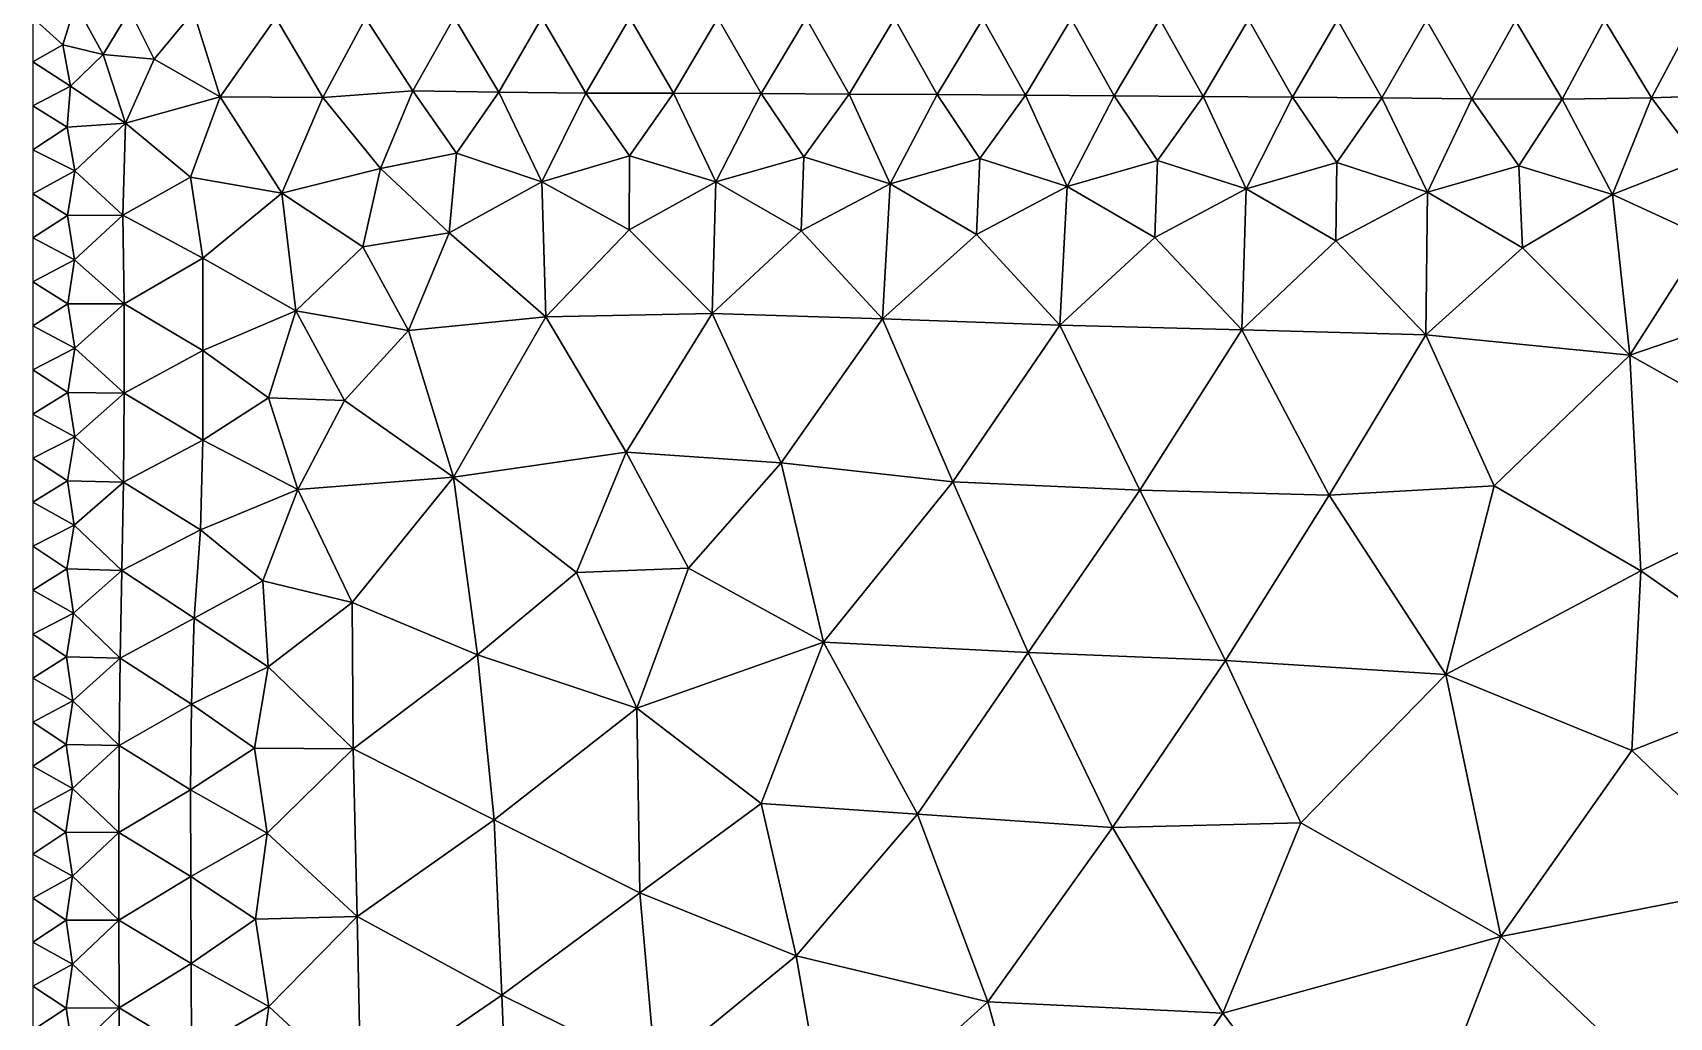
# Model space of a CAD drawing. Header units: metres. Extents: x 0 to 72, y -280 to 0.
# Drawn here: x 0.02 to 7.51, y -12.48 to -7.97 of the extents above; entities that cross this region are included whole.
import ezdxf

# ---------------------------------------------------------------- set-up
doc = ezdxf.new("R2010")
doc.units = ezdxf.units.M

msp = doc.modelspace()

# ---------------------------------------------------------------- linework, layer by layer
at = {"layer": 'layer', "color": 0}
for points in [[(0.215601, -7.84114), (0.02, -7.90323), (0.158084, -8.02723)], [(0.215601, -7.84114), (0.158084, -8.02723), (0.341783, -8.07166)], [(0.215601, -7.84114), (0.341783, -8.07166), (0.464379, -7.87045)], [(0.02, -7.90323), (0.02, -8.10484), (0.158084, -8.02723)], [(0.464379, -7.87045), (0.341783, -8.07166), (0.576197, -8.09224)], [(0.755214, -7.87561), (0.464379, -7.87045), (0.576197, -8.09224)], [(0.878373, -8.26439), (0.755214, -7.87561), (0.576197, -8.09224)], [(1.1328, -7.9039), (0.755214, -7.87561), (0.878373, -8.26439)], [(1.34698, -8.26764), (1.1328, -7.9039), (0.878373, -8.26439)], [(1.5435, -7.90483), (1.1328, -7.9039), (1.34698, -8.26764)], [(1.75987, -8.23818), (1.5435, -7.90483), (1.34698, -8.26764)], [(1.94849, -7.90155), (1.5435, -7.90483), (1.75987, -8.23818)], [(2.15305, -8.24378), (1.94849, -7.90155), (1.75987, -8.23818)], [(2.35032, -7.90266), (1.94849, -7.90155), (2.15305, -8.24378)], [(2.55171, -8.24759), (2.35032, -7.90266), (2.15305, -8.24378)], [(2.75284, -7.90383), (2.35032, -7.90266), (2.55171, -8.24759)], [(2.95241, -8.2488), (2.75284, -7.90383), (2.55171, -8.24759)], [(3.15602, -7.90458), (2.75284, -7.90383), (2.95241, -8.2488)], [(3.35409, -8.25013), (3.15602, -7.90458), (2.95241, -8.2488)], [(3.55955, -7.90538), (3.15602, -7.90458), (3.35409, -8.25013)], [(3.75606, -8.25232), (3.55955, -7.90538), (3.35409, -8.25013)], [(3.96347, -7.90634), (3.55955, -7.90538), (3.75606, -8.25232)], [(4.15948, -8.25463), (3.96347, -7.90634), (3.75606, -8.25232)], [(4.36793, -7.90743), (3.96347, -7.90634), (4.15948, -8.25463)], [(4.56416, -8.25751), (4.36793, -7.90743), (4.15948, -8.25463)], [(4.7729, -7.90857), (4.36793, -7.90743), (4.56416, -8.25751)], [(4.96994, -8.26003), (4.7729, -7.90857), (4.56416, -8.25751)], [(5.17839, -7.90973), (4.7729, -7.90857), (4.96994, -8.26003)], [(5.37711, -8.26294), (5.17839, -7.90973), (4.96994, -8.26003)], [(5.58439, -7.91105), (5.17839, -7.90973), (5.37711, -8.26294)], [(5.78511, -8.26605), (5.58439, -7.91105), (5.37711, -8.26294)], [(5.99102, -7.91265), (5.58439, -7.91105), (5.78511, -8.26605)], [(6.19522, -8.27016), (5.99102, -7.91265), (5.78511, -8.26605)], [(6.39842, -7.91442), (5.99102, -7.91265), (6.19522, -8.27016)], [(6.60678, -8.27411), (6.39842, -7.91442), (6.19522, -8.27016)], [(6.80641, -7.91561), (6.39842, -7.91442), (6.60678, -8.27411)], [(7.02, -8.27584), (6.80641, -7.91561), (6.60678, -8.27411)], [(7.21384, -7.91465), (6.80641, -7.91561), (7.02, -8.27584)], [(7.42878, -8.26955), (7.21384, -7.91465), (7.02, -8.27584)], [(7.61955, -7.91067), (7.21384, -7.91465), (7.42878, -8.26955)], [(7.83292, -8.2553), (7.61955, -7.91067), (7.42878, -8.26955)], [(0.158084, -8.02723), (0.02, -8.10484), (0.193577, -8.21651)], [(0.158084, -8.02723), (0.193577, -8.21651), (0.341783, -8.07166)], [(0.341783, -8.07166), (0.193577, -8.21651), (0.443968, -8.38599)], [(0.341783, -8.07166), (0.443968, -8.38599), (0.576197, -8.09224)], [(0.02, -8.10484), (0.02, -8.30645), (0.193577, -8.21651)], [(0.576197, -8.09224), (0.443968, -8.38599), (0.878373, -8.26439)], [(0.193577, -8.21651), (0.02, -8.30645), (0.177846, -8.4039)], [(0.193577, -8.21651), (0.177846, -8.4039), (0.443968, -8.38599)], [(1.75987, -8.23818), (1.34698, -8.26764), (1.61214, -8.59399)], [(1.95925, -8.52252), (1.75987, -8.23818), (1.61214, -8.59399)], [(2.15305, -8.24378), (1.75987, -8.23818), (1.95925, -8.52252)], [(0.02, -8.30645), (0.02, -8.50806), (0.177846, -8.4039)], [(0.443968, -8.38599), (0.741983, -8.63297), (0.878373, -8.26439)], [(0.878373, -8.26439), (0.741983, -8.63297), (1.16038, -8.70688)], [(1.34698, -8.26764), (0.878373, -8.26439), (1.16038, -8.70688)], [(1.61214, -8.59399), (1.34698, -8.26764), (1.16038, -8.70688)], [(2.35078, -8.65447), (2.15305, -8.24378), (1.95925, -8.52252)], [(2.55171, -8.24759), (2.15305, -8.24378), (2.35078, -8.65447)], [(2.7507, -8.53575), (2.55171, -8.24759), (2.35078, -8.65447)], [(2.95241, -8.2488), (2.55171, -8.24759), (2.7507, -8.53575)], [(3.14674, -8.65477), (2.95241, -8.2488), (2.7507, -8.53575)], [(3.35409, -8.25013), (2.95241, -8.2488), (3.14674, -8.65477)], [(3.54961, -8.53938), (3.35409, -8.25013), (3.14674, -8.65477)], [(3.75606, -8.25232), (3.35409, -8.25013), (3.54961, -8.53938)], [(3.94488, -8.66359), (3.75606, -8.25232), (3.54961, -8.53938)], [(4.15948, -8.25463), (3.75606, -8.25232), (3.94488, -8.66359)], [(4.35456, -8.54755), (4.15948, -8.25463), (3.94488, -8.66359)], [(4.56416, -8.25751), (4.15948, -8.25463), (4.35456, -8.54755)], [(4.75448, -8.67539), (4.56416, -8.25751), (4.35456, -8.54755)], [(4.96994, -8.26003), (4.56416, -8.25751), (4.75448, -8.67539)], [(5.16784, -8.55619), (4.96994, -8.26003), (4.75448, -8.67539)], [(5.37711, -8.26294), (4.96994, -8.26003), (5.16784, -8.55619)], [(5.5738, -8.68641), (5.37711, -8.26294), (5.16784, -8.55619)], [(5.78511, -8.26605), (5.37711, -8.26294), (5.5738, -8.68641)], [(5.98833, -8.56637), (5.78511, -8.26605), (5.5738, -8.68641)], [(6.19522, -8.27016), (5.78511, -8.26605), (5.98833, -8.56637)], [(6.40377, -8.70166), (6.19522, -8.27016), (5.98833, -8.56637)], [(6.60678, -8.27411), (6.19522, -8.27016), (6.40377, -8.70166)], [(6.82191, -8.58089), (6.60678, -8.27411), (6.40377, -8.70166)], [(7.02, -8.27584), (6.60678, -8.27411), (6.82191, -8.58089)], [(7.24959, -8.71202), (7.02, -8.27584), (6.82191, -8.58089)], [(7.42878, -8.26955), (7.02, -8.27584), (7.24959, -8.71202)], [(7.64519, -8.55723), (7.42878, -8.26955), (7.24959, -8.71202)], [(7.83292, -8.2553), (7.42878, -8.26955), (7.64519, -8.55723)], [(0.177846, -8.4039), (0.212028, -8.60383), (0.443968, -8.38599)], [(0.443968, -8.38599), (0.212028, -8.60383), (0.431707, -8.80784)], [(0.443968, -8.38599), (0.431707, -8.80784), (0.741983, -8.63297)], [(0.177846, -8.4039), (0.02, -8.50806), (0.212028, -8.60383)], [(0.02, -8.50806), (0.02, -8.70968), (0.212028, -8.60383)], [(1.95925, -8.52252), (1.61214, -8.59399), (1.92552, -8.8873)], [(2.35078, -8.65447), (1.95925, -8.52252), (1.92552, -8.8873)], [(2.7507, -8.53575), (2.35078, -8.65447), (2.74926, -8.87485)], [(3.14674, -8.65477), (2.7507, -8.53575), (2.74926, -8.87485)], [(0.212028, -8.60383), (0.02, -8.70968), (0.178949, -8.80852)], [(0.212028, -8.60383), (0.178949, -8.80852), (0.431707, -8.80784)], [(1.61214, -8.59399), (1.16038, -8.70688), (1.53065, -8.95173)], [(1.92552, -8.8873), (1.61214, -8.59399), (1.53065, -8.95173)], [(3.54961, -8.53938), (3.14674, -8.65477), (3.53761, -8.87933)], [(3.94488, -8.66359), (3.54961, -8.53938), (3.53761, -8.87933)], [(4.35456, -8.54755), (3.94488, -8.66359), (4.33924, -8.8949)], [(4.75448, -8.67539), (4.35456, -8.54755), (4.33924, -8.8949)], [(5.16784, -8.55619), (4.75448, -8.67539), (5.15625, -8.90998)], [(5.5738, -8.68641), (5.16784, -8.55619), (5.15625, -8.90998)], [(5.98833, -8.56637), (5.5738, -8.68641), (5.98367, -8.92515)], [(6.40377, -8.70166), (5.98833, -8.56637), (5.98367, -8.92515)], [(6.82191, -8.58089), (6.40377, -8.70166), (6.83862, -8.95648)], [(7.24959, -8.71202), (6.82191, -8.58089), (6.83862, -8.95648)], [(7.64519, -8.55723), (7.24959, -8.71202), (7.67408, -8.90812)], [(0.741983, -8.63297), (0.431707, -8.80784), (0.797996, -9.00412)], [(0.741983, -8.63297), (0.797996, -9.00412), (1.16038, -8.70688)], [(2.35078, -8.65447), (1.92552, -8.8873), (2.36796, -9.2727)], [(2.74926, -8.87485), (2.35078, -8.65447), (2.36796, -9.2727)], [(3.14674, -8.65477), (2.74926, -8.87485), (3.12885, -9.25719)], [(3.53761, -8.87933), (3.14674, -8.65477), (3.12885, -9.25719)], [(3.94488, -8.66359), (3.53761, -8.87933), (3.90905, -9.28187)], [(4.33924, -8.8949), (3.94488, -8.66359), (3.90905, -9.28187)], [(4.75448, -8.67539), (4.33924, -8.8949), (4.72091, -9.31114)], [(5.15625, -8.90998), (4.75448, -8.67539), (4.72091, -9.31114)], [(5.5738, -8.68641), (5.15625, -8.90998), (5.55403, -9.33244)], [(5.98367, -8.92515), (5.5738, -8.68641), (5.55403, -9.33244)], [(0.02, -8.70968), (0.02, -8.91129), (0.178949, -8.80852)], [(1.16038, -8.70688), (0.797996, -9.00412), (1.22342, -9.2447)], [(1.16038, -8.70688), (1.22342, -9.2447), (1.53065, -8.95173)], [(6.40377, -8.70166), (5.98367, -8.92515), (6.39558, -9.35512)], [(6.83862, -8.95648), (6.40377, -8.70166), (6.39558, -9.35512)], [(7.24959, -8.71202), (6.83862, -8.95648), (7.32938, -9.44763)], [(7.67408, -8.90812), (7.24959, -8.71202), (7.32938, -9.44763)], [(0.178949, -8.80852), (0.02, -8.91129), (0.211475, -9.01119)], [(0.178949, -8.80852), (0.211475, -9.01119), (0.431707, -8.80784)], [(0.431707, -8.80784), (0.211475, -9.01119), (0.438236, -9.21388)], [(0.431707, -8.80784), (0.438236, -9.21388), (0.797996, -9.00412)], [(0.02, -8.91129), (0.02, -9.1129), (0.211475, -9.01119)], [(1.92552, -8.8873), (1.53065, -8.95173), (1.73908, -9.33495)], [(2.36796, -9.2727), (1.92552, -8.8873), (1.73908, -9.33495)], [(3.12885, -9.25719), (2.74926, -8.87485), (2.36796, -9.2727)], [(3.90905, -9.28187), (3.53761, -8.87933), (3.12885, -9.25719)], [(4.72091, -9.31114), (4.33924, -8.8949), (3.90905, -9.28187)], [(5.55403, -9.33244), (5.15625, -8.90998), (4.72091, -9.31114)], [(8.10595, -9.18235), (7.67408, -8.90812), (7.32938, -9.44763)], [(1.53065, -8.95173), (1.22342, -9.2447), (1.73908, -9.33495)], [(6.39558, -9.35512), (5.98367, -8.92515), (5.55403, -9.33244)], [(7.32938, -9.44763), (6.83862, -8.95648), (6.39558, -9.35512)], [(0.211475, -9.01119), (0.02, -9.1129), (0.180376, -9.21356)], [(0.211475, -9.01119), (0.180376, -9.21356), (0.438236, -9.21388)], [(0.797996, -9.00412), (0.438236, -9.21388), (0.798133, -9.42633)], [(0.797996, -9.00412), (0.798133, -9.42633), (1.22342, -9.2447)], [(0.02, -9.1129), (0.02, -9.31452), (0.180376, -9.21356)], [(8.10595, -9.18235), (7.32938, -9.44763), (8.29304, -9.98964)], [(0.180376, -9.21356), (0.02, -9.31452), (0.212903, -9.41645)], [(0.180376, -9.21356), (0.212903, -9.41645), (0.438236, -9.21388)], [(0.438236, -9.21388), (0.212903, -9.41645), (0.438846, -9.6227)], [(0.438236, -9.21388), (0.438846, -9.6227), (0.798133, -9.42633)], [(1.22342, -9.2447), (0.798133, -9.42633), (1.09861, -9.64303)], [(1.22342, -9.2447), (1.09861, -9.64303), (1.44725, -9.65607)], [(1.22342, -9.2447), (1.44725, -9.65607), (1.73908, -9.33495)], [(1.73908, -9.33495), (1.94603, -10.0071), (2.36796, -9.2727)], [(2.36796, -9.2727), (1.94603, -10.0071), (2.7364, -9.89301)], [(3.12885, -9.25719), (2.36796, -9.2727), (2.7364, -9.89301)], [(3.44524, -9.94192), (3.12885, -9.25719), (2.7364, -9.89301)], [(3.90905, -9.28187), (3.12885, -9.25719), (3.44524, -9.94192)], [(4.23136, -10.0287), (3.90905, -9.28187), (3.44524, -9.94192)], [(4.72091, -9.31114), (3.90905, -9.28187), (4.23136, -10.0287)], [(0.02, -9.31452), (0.02, -9.51613), (0.212903, -9.41645)], [(1.73908, -9.33495), (1.44725, -9.65607), (1.94603, -10.0071)], [(5.08754, -10.0673), (4.72091, -9.31114), (4.23136, -10.0287)], [(5.55403, -9.33244), (4.72091, -9.31114), (5.08754, -10.0673)], [(5.95293, -10.0898), (5.55403, -9.33244), (5.08754, -10.0673)], [(6.39558, -9.35512), (5.55403, -9.33244), (5.95293, -10.0898)], [(6.70898, -10.0464), (6.39558, -9.35512), (5.95293, -10.0898)], [(7.32938, -9.44763), (6.39558, -9.35512), (6.70898, -10.0464)], [(0.212903, -9.41645), (0.02, -9.51613), (0.180634, -9.61873)], [(0.212903, -9.41645), (0.180634, -9.61873), (0.438846, -9.6227)], [(0.798133, -9.42633), (0.438846, -9.6227), (0.797889, -9.83742)], [(0.798133, -9.42633), (0.797889, -9.83742), (1.09861, -9.64303)], [(7.32938, -9.44763), (6.70898, -10.0464), (7.37948, -10.4353)], [(7.37948, -10.4353), (8.29304, -9.98964), (7.32938, -9.44763)], [(0.02, -9.51613), (0.02, -9.71774), (0.180634, -9.61873)], [(0.180634, -9.61873), (0.02, -9.71774), (0.212368, -9.82178)], [(0.180634, -9.61873), (0.212368, -9.82178), (0.438846, -9.6227)], [(0.438846, -9.6227), (0.212368, -9.82178), (0.435905, -10.0297)], [(0.438846, -9.6227), (0.435905, -10.0297), (0.797889, -9.83742)], [(1.09861, -9.64303), (0.797889, -9.83742), (1.23297, -10.0632)], [(1.09861, -9.64303), (1.23297, -10.0632), (1.44725, -9.65607)], [(1.44725, -9.65607), (1.23297, -10.0632), (1.94603, -10.0071)], [(0.02, -9.71774), (0.02, -9.91935), (0.212368, -9.82178)], [(0.212368, -9.82178), (0.02, -9.91935), (0.179502, -10.0233)], [(0.212368, -9.82178), (0.179502, -10.0233), (0.435905, -10.0297)], [(0.797889, -9.83742), (0.435905, -10.0297), (0.787523, -10.2482)], [(0.797889, -9.83742), (0.787523, -10.2482), (1.23297, -10.0632)], [(0.02, -9.91935), (0.02, -10.121), (0.179502, -10.0233)], [(1.94603, -10.0071), (2.50798, -10.4432), (2.7364, -9.89301)], [(2.7364, -9.89301), (2.50798, -10.4432), (3.02149, -10.4244)], [(3.44524, -9.94192), (2.7364, -9.89301), (3.02149, -10.4244)], [(3.44524, -9.94192), (3.02149, -10.4244), (3.63878, -10.7628)], [(4.23136, -10.0287), (3.44524, -9.94192), (3.63878, -10.7628)], [(0.179502, -10.0233), (0.02, -10.121), (0.209972, -10.2262)], [(0.179502, -10.0233), (0.209972, -10.2262), (0.435905, -10.0297)], [(0.435905, -10.0297), (0.209972, -10.2262), (0.427913, -10.4346)], [(0.435905, -10.0297), (0.427913, -10.4346), (0.787523, -10.2482)], [(1.23297, -10.0632), (1.48265, -10.5814), (1.94603, -10.0071)], [(1.94603, -10.0071), (1.48265, -10.5814), (2.05592, -10.821)], [(1.94603, -10.0071), (2.05592, -10.821), (2.50798, -10.4432)], [(4.57574, -10.8108), (4.23136, -10.0287), (3.63878, -10.7628)], [(4.57574, -10.8108), (5.08754, -10.0673), (4.23136, -10.0287)], [(7.37948, -10.4353), (8.11732, -10.9525), (8.29304, -9.98964)], [(1.23297, -10.0632), (0.787523, -10.2482), (1.07264, -10.4814)], [(1.23297, -10.0632), (1.07264, -10.4814), (1.48265, -10.5814)], [(4.57574, -10.8108), (5.47973, -10.8463), (5.08754, -10.0673)], [(5.08754, -10.0673), (5.47973, -10.8463), (5.95293, -10.0898)], [(5.47973, -10.8463), (6.48731, -10.9113), (5.95293, -10.0898)], [(5.95293, -10.0898), (6.48731, -10.9113), (6.70898, -10.0464)], [(6.48731, -10.9113), (7.37948, -10.4353), (6.70898, -10.0464)], [(0.02, -10.121), (0.02, -10.3226), (0.209972, -10.2262)], [(0.209972, -10.2262), (0.02, -10.3226), (0.176836, -10.4271)], [(0.209972, -10.2262), (0.176836, -10.4271), (0.427913, -10.4346)], [(0.787523, -10.2482), (0.427913, -10.4346), (0.759108, -10.6521)], [(0.787523, -10.2482), (0.759108, -10.6521), (1.07264, -10.4814)], [(0.02, -10.3226), (0.02, -10.5242), (0.176836, -10.4271)], [(0.176836, -10.4271), (0.02, -10.5242), (0.206412, -10.6294)], [(0.176836, -10.4271), (0.206412, -10.6294), (0.427913, -10.4346)], [(0.427913, -10.4346), (0.206412, -10.6294), (0.419434, -10.8361)], [(0.427913, -10.4346), (0.419434, -10.8361), (0.759108, -10.6521)], [(1.07264, -10.4814), (0.759108, -10.6521), (1.09823, -10.875)], [(1.07264, -10.4814), (1.09823, -10.875), (1.48265, -10.5814)], [(2.50798, -10.4432), (2.05592, -10.821), (2.78486, -11.0651)], [(2.50798, -10.4432), (2.78486, -11.0651), (3.02149, -10.4244)], [(3.02149, -10.4244), (2.78486, -11.0651), (3.63878, -10.7628)], [(6.48731, -10.9113), (7.33891, -11.2585), (7.37948, -10.4353)], [(7.33891, -11.2585), (8.11732, -10.9525), (7.37948, -10.4353)], [(0.02, -10.5242), (0.02, -10.7258), (0.206412, -10.6294)], [(0.206412, -10.6294), (0.02, -10.7258), (0.174046, -10.8297)], [(0.206412, -10.6294), (0.174046, -10.8297), (0.419434, -10.8361)], [(1.48265, -10.5814), (1.09823, -10.875), (1.48664, -11.2506)], [(1.48265, -10.5814), (1.48664, -11.2506), (2.05592, -10.821)], [(0.759108, -10.6521), (0.419434, -10.8361), (0.746045, -11.0463)], [(0.759108, -10.6521), (0.746045, -11.0463), (1.09823, -10.875)], [(0.02, -10.7258), (0.02, -10.9274), (0.174046, -10.8297)], [(2.78486, -11.0651), (3.3545, -11.5015), (3.63878, -10.7628)], [(3.3545, -11.5015), (4.06873, -11.5499), (3.63878, -10.7628)], [(4.06873, -11.5499), (4.57574, -10.8108), (3.63878, -10.7628)], [(0.174046, -10.8297), (0.02, -10.9274), (0.203709, -11.0314)], [(0.174046, -10.8297), (0.203709, -11.0314), (0.419434, -10.8361)], [(0.419434, -10.8361), (0.203709, -11.0314), (0.415344, -11.2353)], [(0.419434, -10.8361), (0.415344, -11.2353), (0.746045, -11.0463)], [(2.05592, -10.821), (1.48664, -11.2506), (2.13112, -11.5761)], [(2.05592, -10.821), (2.13112, -11.5761), (2.78486, -11.0651)], [(4.06873, -11.5499), (4.96172, -11.6121), (4.57574, -10.8108)], [(4.96172, -11.6121), (5.47973, -10.8463), (4.57574, -10.8108)], [(4.96172, -11.6121), (5.82354, -11.5899), (5.47973, -10.8463)], [(5.47973, -10.8463), (5.82354, -11.5899), (6.48731, -10.9113)], [(0.02, -10.9274), (0.02, -11.129), (0.203709, -11.0314)], [(1.09823, -10.875), (0.746045, -11.0463), (1.03518, -11.2482)], [(1.09823, -10.875), (1.03518, -11.2482), (1.48664, -11.2506)], [(5.82354, -11.5899), (6.73973, -12.1112), (6.48731, -10.9113)], [(6.73973, -12.1112), (7.33891, -11.2585), (6.48731, -10.9113)], [(7.33891, -11.2585), (7.97438, -11.8675), (8.11732, -10.9525)], [(0.203709, -11.0314), (0.02, -11.129), (0.172608, -11.2316)], [(0.203709, -11.0314), (0.172608, -11.2316), (0.415344, -11.2353)], [(0.746045, -11.0463), (0.415344, -11.2353), (0.742593, -11.4387)], [(0.746045, -11.0463), (0.742593, -11.4387), (1.03518, -11.2482)], [(2.78486, -11.0651), (2.13112, -11.5761), (2.79877, -11.9114)], [(2.78486, -11.0651), (2.79877, -11.9114), (3.3545, -11.5015)], [(0.02, -11.129), (0.02, -11.3306), (0.172608, -11.2316)], [(0.172608, -11.2316), (0.02, -11.3306), (0.20262, -11.433)], [(0.172608, -11.2316), (0.20262, -11.433), (0.415344, -11.2353)], [(0.415344, -11.2353), (0.20262, -11.433), (0.414303, -11.6349)], [(0.415344, -11.2353), (0.414303, -11.6349), (0.742593, -11.4387)], [(1.03518, -11.2482), (0.742593, -11.4387), (1.09339, -11.637)], [(1.03518, -11.2482), (1.09339, -11.637), (1.48664, -11.2506)], [(1.48664, -11.2506), (1.09339, -11.637), (1.50547, -12.0193)], [(1.48664, -11.2506), (1.50547, -12.0193), (2.13112, -11.5761)], [(6.73973, -12.1112), (7.97438, -11.8675), (7.33891, -11.2585)], [(0.02, -11.3306), (0.02, -11.5323), (0.20262, -11.433)], [(0.20262, -11.433), (0.02, -11.5323), (0.172232, -11.6336)], [(0.20262, -11.433), (0.172232, -11.6336), (0.414303, -11.6349)], [(0.742593, -11.4387), (0.414303, -11.6349), (0.742841, -11.8353)], [(0.742593, -11.4387), (0.742841, -11.8353), (1.09339, -11.637)], [(0.02, -11.5323), (0.02, -11.7339), (0.172232, -11.6336)], [(3.3545, -11.5015), (2.79877, -11.9114), (3.51368, -12.1988)], [(3.51368, -12.1988), (4.06873, -11.5499), (3.3545, -11.5015)], [(2.13112, -11.5761), (1.50547, -12.0193), (2.16751, -12.3795)], [(2.13112, -11.5761), (2.16751, -12.3795), (2.79877, -11.9114)], [(4.39185, -12.4097), (4.06873, -11.5499), (3.51368, -12.1988)], [(4.39185, -12.4097), (4.96172, -11.6121), (4.06873, -11.5499)], [(5.46635, -12.4616), (5.82354, -11.5899), (4.96172, -11.6121)], [(5.46635, -12.4616), (6.73973, -12.1112), (5.82354, -11.5899)], [(0.172232, -11.6336), (0.02, -11.7339), (0.202466, -11.8349)], [(0.172232, -11.6336), (0.202466, -11.8349), (0.414303, -11.6349)], [(0.414303, -11.6349), (0.202466, -11.8349), (0.414565, -12.0359)], [(0.414303, -11.6349), (0.414565, -12.0359), (0.742841, -11.8353)], [(1.09339, -11.637), (0.742841, -11.8353), (1.03893, -12.0318)], [(1.09339, -11.637), (1.03893, -12.0318), (1.50547, -12.0193)], [(4.39185, -12.4097), (5.46635, -12.4616), (4.96172, -11.6121)], [(0.02, -11.7339), (0.02, -11.9355), (0.202466, -11.8349)], [(0.202466, -11.8349), (0.02, -11.9355), (0.172312, -12.0362)], [(0.202466, -11.8349), (0.172312, -12.0362), (0.414565, -12.0359)], [(0.742841, -11.8353), (0.414565, -12.0359), (0.74449, -12.235)], [(0.742841, -11.8353), (0.74449, -12.235), (1.03893, -12.0318)], [(6.73973, -12.1112), (7.88845, -13.2031), (7.97438, -11.8675)], [(0.02, -11.9355), (0.02, -12.1371), (0.172312, -12.0362)], [(2.79877, -11.9114), (2.16751, -12.3795), (2.87101, -12.7283)], [(2.79877, -11.9114), (2.87101, -12.7283), (3.51368, -12.1988)], [(0.172312, -12.0362), (0.02, -12.1371), (0.202659, -12.2375)], [(0.172312, -12.0362), (0.202659, -12.2375), (0.414565, -12.0359)], [(0.414565, -12.0359), (0.202659, -12.2375), (0.415196, -12.4382)], [(0.414565, -12.0359), (0.415196, -12.4382), (0.74449, -12.235)], [(1.03893, -12.0318), (0.74449, -12.235), (1.10116, -12.4309)], [(1.03893, -12.0318), (1.10116, -12.4309), (1.50547, -12.0193)], [(1.50547, -12.0193), (1.10116, -12.4309), (1.52118, -12.8228)], [(1.50547, -12.0193), (1.52118, -12.8228), (2.16751, -12.3795)], [(6.21419, -13.4682), (6.73973, -12.1112), (5.46635, -12.4616)], [(6.21419, -13.4682), (7.88845, -13.2031), (6.73973, -12.1112)], [(0.02, -12.1371), (0.02, -12.3387), (0.202659, -12.2375)], [(3.66576, -13.067), (3.51368, -12.1988), (2.87101, -12.7283)], [(3.66576, -13.067), (4.39185, -12.4097), (3.51368, -12.1988)], [(0.202659, -12.2375), (0.02, -12.3387), (0.172515, -12.4391)], [(0.202659, -12.2375), (0.172515, -12.4391), (0.415196, -12.4382)], [(0.74449, -12.235), (0.415196, -12.4382), (0.746108, -12.6373)], [(0.74449, -12.235), (0.746108, -12.6373), (1.10116, -12.4309)], [(0.02, -12.3387), (0.02, -12.5403), (0.172515, -12.4391)], [(1.10116, -12.4309), (0.746108, -12.6373), (1.04532, -12.8353)], [(1.10116, -12.4309), (1.04532, -12.8353), (1.52118, -12.8228)], [(2.16751, -12.3795), (1.52118, -12.8228), (2.2007, -13.2047)], [(2.16751, -12.3795), (2.2007, -13.2047), (2.87101, -12.7283)], [(4.70556, -13.5609), (4.39185, -12.4097), (3.66576, -13.067)], [(4.70556, -13.5609), (5.46635, -12.4616), (4.39185, -12.4097)], [(0.172515, -12.4391), (0.02, -12.5403), (0.202918, -12.6406)], [(0.172515, -12.4391), (0.202918, -12.6406), (0.415196, -12.4382)], [(0.415196, -12.4382), (0.202918, -12.6406), (0.415802, -12.8413)], [(0.415196, -12.4382), (0.415802, -12.8413), (0.746108, -12.6373)], [(4.70556, -13.5609), (6.21419, -13.4682), (5.46635, -12.4616)]]:
    msp.add_3dface(points, dxfattribs=at)

doc.saveas('drawing.dxf')
